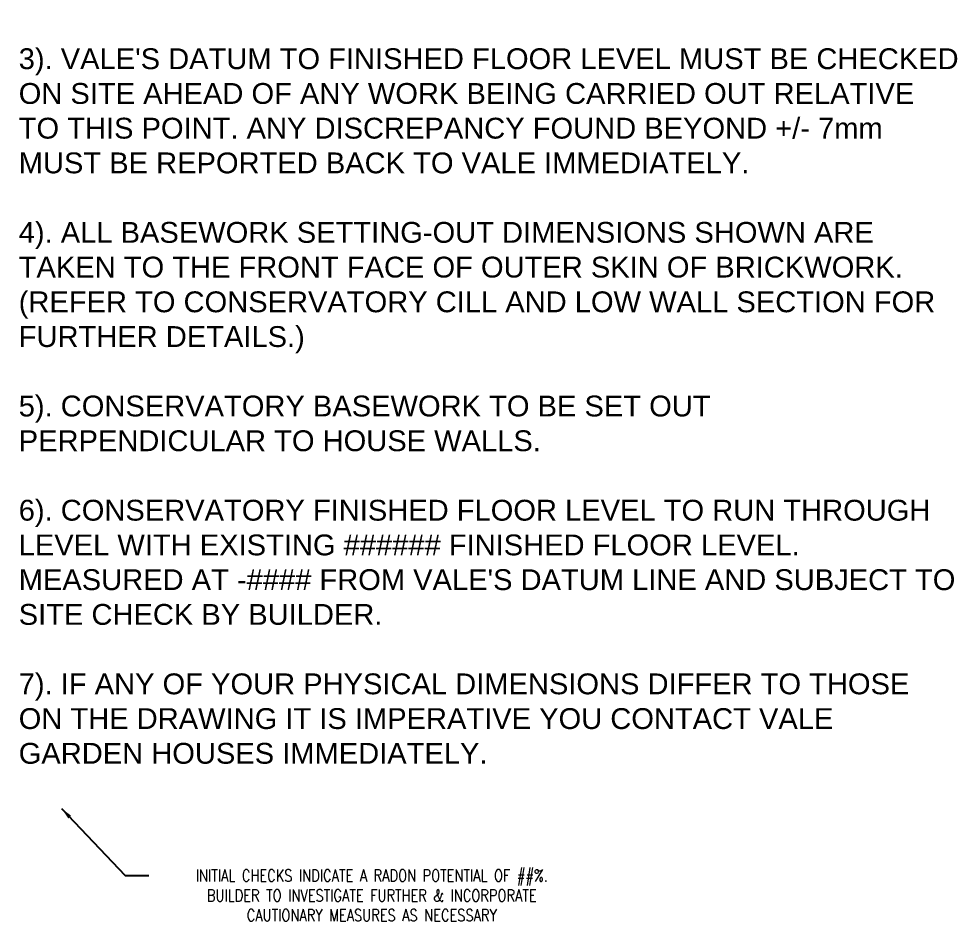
# Model space of a CAD drawing. Header units: millimetres. Extents: x 0 to 23312, y -3206 to 11448.
# Drawn here: x 5643 to 8797, y 511 to 3544 of the extents above; entities that cross this region are included whole.
import ezdxf

# ---------------------------------------------------------------- set-up
doc = ezdxf.new("R2010")
doc.units = ezdxf.units.MM
doc.header["$LTSCALE"] = 10
doc.layers.add('41 - Detail', color=7, linetype='Continuous')
doc.styles.add('1-20', font='romans.shx', dxfattribs={"width": 0.8, "height": 40})
doc.dimstyles.new('1-20', dxfattribs={"dimtxt": 40, "dimasz": 40, "dimexe": 40, "dimexo": 40, "dimgap": 40, "dimtad": 1, "dimdec": 0, "dimzin": 0, "dimdsep": 46, "dimtxsty": '1-20', "dimblk": 'OBLIQUE', "dimcen": 40, "dimdle": 40, "dimclrd": 251, "dimclre": 251, "dimclrt": 251, "dimadec": 0, "dimazin": 0, "dimtfac": 1, "dimtdec": 0, "dimtix": 1, "dimtmove": 1, "dimatfit": 3, "dimfxl": 1, "dimtolj": 1, "dimtzin": 0, "dimlwd": 25, "dimarcsym": 0})

# ---------------------------------------------------------------- blocks, each defined once
blk = doc.blocks.new('_Oblique')
at = {"color": 0, "linetype": 'ByBlock', "lineweight": -2}
blk.add_line((-0.5, -0.5), (0.5, 0.5), dxfattribs=at)

msp = doc.modelspace()

# ---------------------------------------------------------------- texts
at = {"color": 251, "ltscale": 10, "insert": (6120.29, 684.781), "char_height": 40, "width": 1418.81338, "attachment_point": 1, "style": '1-20'}
msp.add_mtext('\\pxqc;INITIAL CHECKS INDICATE A RADON POTENTIAL OF ##%. BUILDER TO INVESTIGATE FURTHER & INCORPORATE CAUTIONARY MEASURES AS NECESSARY', dxfattribs=at)
at = {"layer": '41 - Detail', "insert": (5642.989, 5311.403), "char_height": 70, "width": 3152.6049, "attachment_point": 1, "style": '1-20'}
msp.add_mtext("{\\fArial|b0|i0|c0|p34;\\W1;\\C3;IMPORTANT SETTING-OUT INFORMATION:\\P\\P1). VALE'S STRUCTURE WILL BE FULLY ASSEMBLED IN OUR FACTORY TO EXACT PLANNED DIMENSIONS, THEREFORE IT IS ESSENTIAL THAT ALL SETTING OUT DIMENSIONS ARE FOLLOWED PRECISELY AND  ALL WALLS ARE LEVEL AND PLUMB.\\P\\P2). WHERE VALE'S DRAWINGS SHOW WORKS TO BE CARRIED OUT BY OTHERS, THIS IS SHOWN FOR CRITICAL SETTING OUT INFORMATION ONLY. ACTUAL DESIGN, CONSTRUCTION METHODS AND FINISHES ARE THE SOLE RESPONSIBILITY OF THE APPOINTED CONTRACTOR, MUST BE IN ACCORDANCE WITH RELEVANT  PERMISSIONS AND BE APPROVED BY THE CLIENT. ALL DETAILS MUST COMPLY WITH CURRENT LEGISLATION AND BUILDING CONTROL.\\P\\P3). VALE'S DATUM TO FINISHED FLOOR LEVEL MUST BE CHECKED ON SITE AHEAD OF ANY WORK BEING CARRIED OUT RELATIVE TO THIS POINT. ANY DISCREPANCY FOUND BEYOND +/- 7mm MUST BE REPORTED BACK TO VALE IMMEDIATELY.\\P\\P4). ALL BASEWORK SETTING-OUT DIMENSIONS SHOWN ARE TAKEN TO THE FRONT FACE OF OUTER SKIN OF BRICKWORK. (REFER TO CONSERVATORY CILL AND LOW WALL SECTION FOR FURTHER DETAILS.)\\P\\P5). CONSERVATORY BASEWORK TO BE SET OUT PERPENDICULAR TO HOUSE WALLS.\\P\\P6). CONSERVATORY FINISHED FLOOR LEVEL TO RUN THROUGH LEVEL WITH EXISTING ###### FINISHED FLOOR LEVEL. MEASURED AT -#### FROM VALE'S DATUM LINE AND SUBJECT TO SITE CHECK BY BUILDER.\\P\\P7). IF ANY OF YOUR PHYSICAL DIMENSIONS DIFFER TO THOSE ON THE DRAWING IT IS IMPERATIVE YOU CONTACT VALE GARDEN HOUSES IMMEDIATELY.}", dxfattribs=at)

# ---------------------------------------------------------------- leaders
at = {"color": 5, "ltscale": 10, "annotation_type": 0, "has_hookline": 1, "hookline_direction": 0, "text_width": 1356.19}
msp.add_leader([(5786.883, 890.298), (6001.296, 664.781), (6080.29, 664.781)], dimstyle='1-20', override={"dimgap": 40, "dimtad": 0}, dxfattribs=at)

doc.saveas('drawing.dxf')
